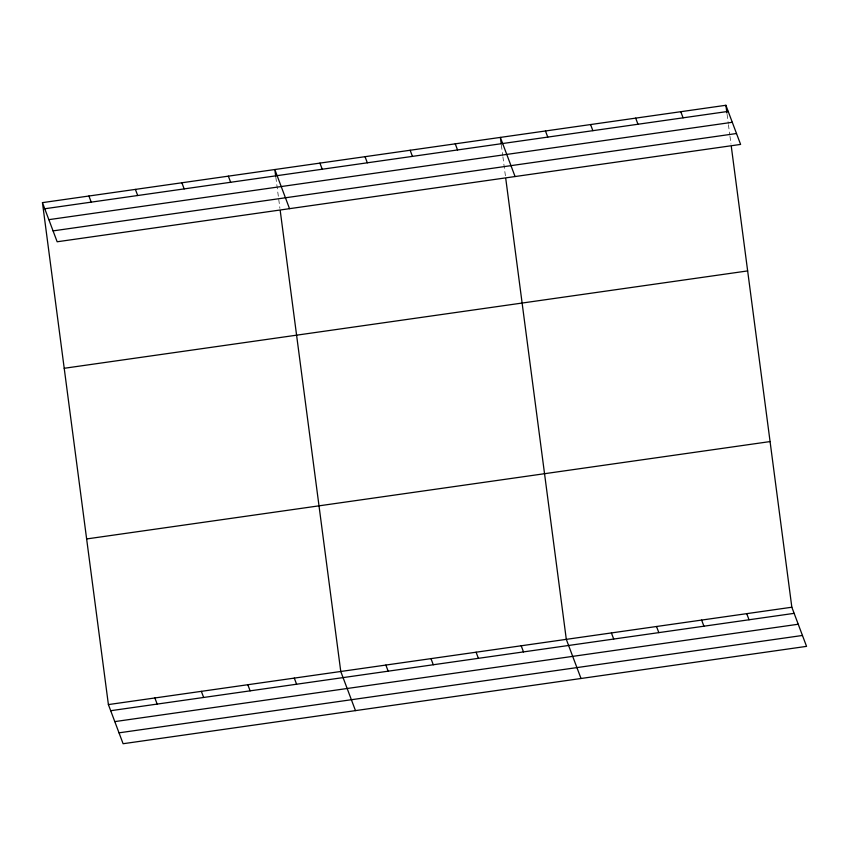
<?xml version="1.0" encoding="UTF-8"?>
<svg xmlns="http://www.w3.org/2000/svg" width="849" height="849" viewBox="0 0 849 849"><rect width="100%" height="100%" fill="white"/><g stroke="black" fill="none" stroke-linecap="round" stroke-linejoin="round"><path stroke-width="0.64" stroke-dasharray="4.25 3.18" d="M727.084 114.328L728.272 123.392M728.442 124.686L729.8 135.033M729.97 136.328L730.989 144.097M501.377 145.168L502.735 155.516M502.905 156.81L505.452 176.231M275.84 177.303L279.915 208.355"/><path stroke-width="1.27" d="M42.45 202.635L725.895 105.276L740.604 144.415L57.159 241.774L42.45 202.635L108.396 704.585L123.105 743.724L806.55 646.365L791.841 607.226L731.329 146.686M44.753 208.758L728.187 111.399M48.849 219.658L732.284 122.288M53.062 230.886L736.508 133.516M64.216 368.286L747.651 270.916M86.64 538.945L770.075 441.576M108.396 704.585L791.841 607.226M110.699 710.709L794.144 613.349M114.795 721.608L798.24 624.238M119.019 732.836L802.454 635.466M680.781 111.697L683.084 117.82M635.678 118.128L637.981 124.251M590.564 124.548L592.867 130.672M746.727 613.647L749.03 619.77M545.461 130.979L547.764 137.103M701.624 620.078L703.927 626.201M515.067 176.539L500.358 137.4L501.207 143.874M656.521 626.498L658.824 632.622M455.244 143.831L457.547 149.955M611.407 632.929L613.71 639.053M410.141 150.252L412.444 156.375M581.013 678.489L566.304 639.35L505.792 178.81M365.038 156.683L367.33 162.806M521.201 645.781L523.493 651.905M319.924 163.104L322.227 169.227M476.087 652.212L478.39 658.336M289.53 208.674L274.821 169.535L275.67 176.008M430.984 658.633L433.287 664.756M228.349 176.157L230.652 182.28M385.871 665.064L388.173 671.188M181.877 182.779L184.169 188.903M355.476 710.624L340.767 671.485L280.266 210.945M135.394 189.391L137.697 195.525M294.295 678.107L296.598 684.23M88.922 196.013L91.225 202.136M247.823 684.729L250.126 690.853M201.351 691.351L203.654 697.475M154.868 697.974L157.171 704.097M725.895 105.276L726.914 113.034"/></g></svg>
